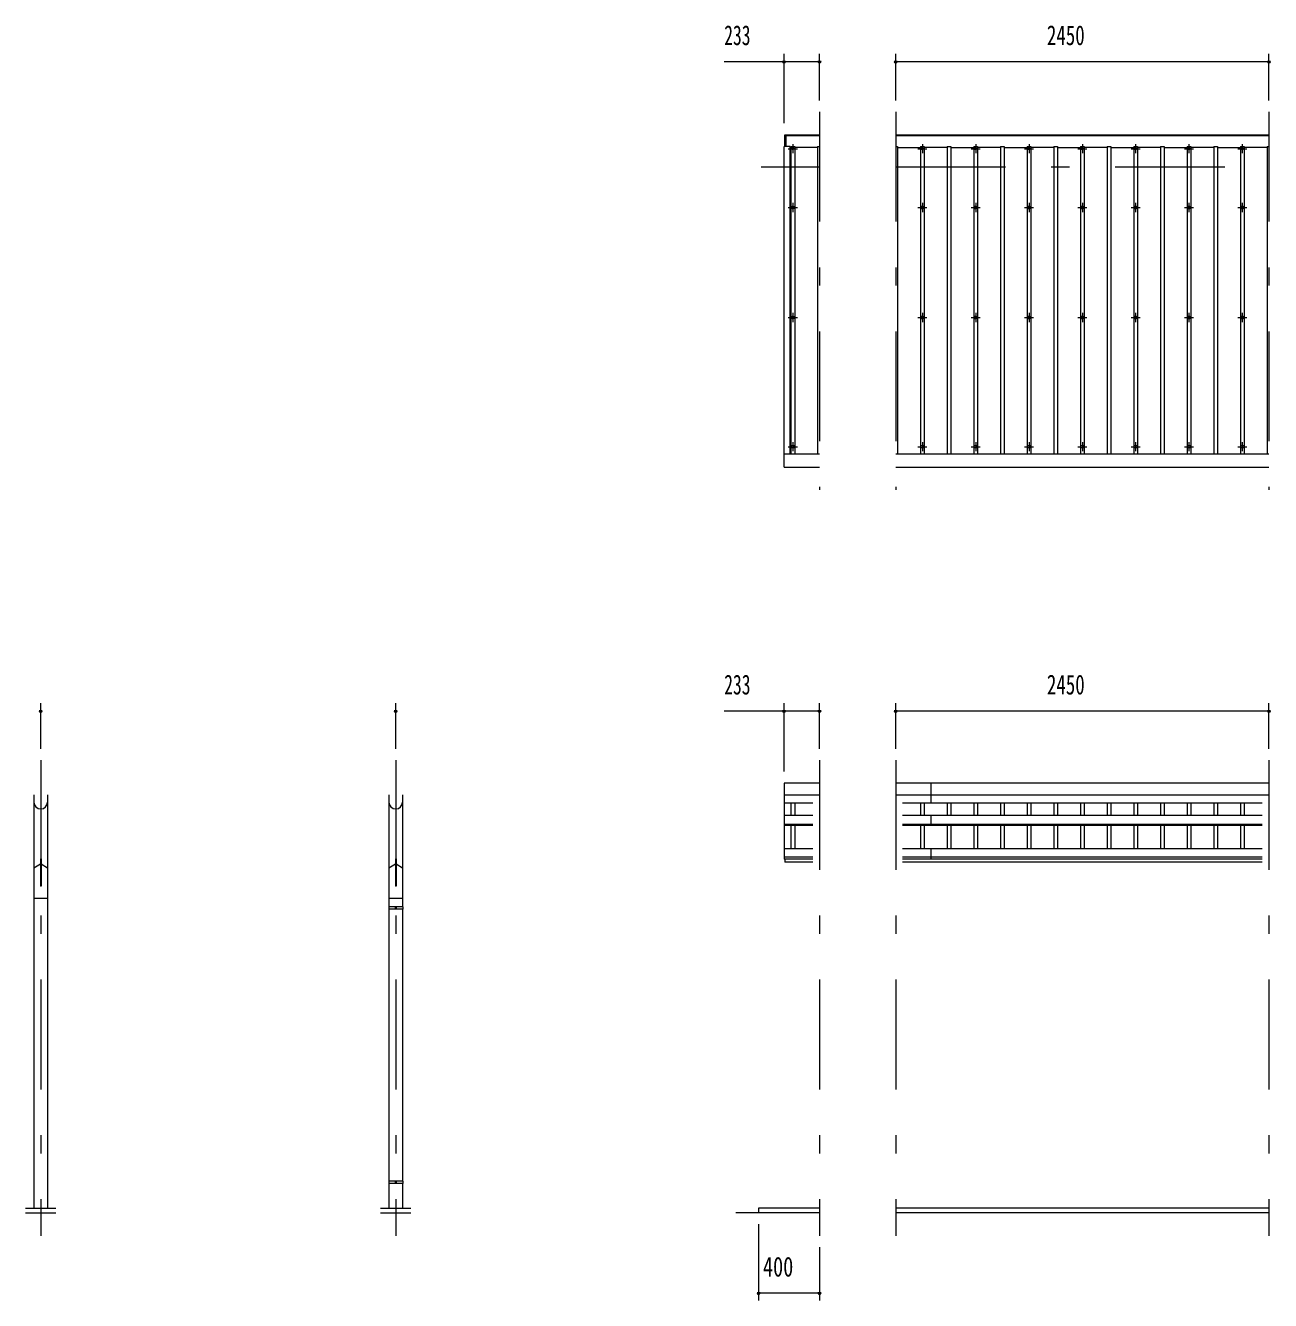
# Model space of a CAD drawing. Units: millimetres, scale not verified. Extents: x -25340 to 25345, y -10500 to 10500.
# Drawn here: x -25143 to -16972, y 1220 to 9584 of the extents above; entities that cross this region are included whole.
import ezdxf
from ezdxf.enums import TextEntityAlignment as Align

# ---------------------------------------------------------------- set-up
doc = ezdxf.new("R2010")
doc.units = ezdxf.units.MM
doc.header["$LTSCALE"] = 60
doc.linetypes.add('USER3', pattern=[24, 12, -5, 2, -5])
for name, color, linetype, lineweight in [('0-2_1-05BOLD', 7, 'Continuous', 18), ('0-3_1-25CENTER', 3, 'USER3', 18), ('0-4_1-45THIN', 4, 'Continuous', 18), ('0-5_1-55DIM', 3, 'Continuous', 18)]:
    doc.layers.add(name, color=color, linetype=linetype, lineweight=lineweight)
doc.styles.add('ＭＳ ゴシック', font='')
doc.styles.get('ＭＳ ゴシック').set_extended_font_data('MS Gothic')

msp = doc.modelspace()

# ---------------------------------------------------------------- linework, layer by layer
at = {"layer": '0-2_1-05BOLD'}
for p, q in [((-20160.19, 8867.67), (-19932.2, 8867.67)), ((-20160.19, 8790.67), (-20160.19, 8867.67)), ((-20150.2, 8790.67), (-20150.2, 8867.67)), ((-19432.2, 8867.67), (-16982.2, 8867.67)), ((-20165.2, 6687.67), (-20165.2, 8790.67)), ((-20125.2, 8790.67), (-20165.2, 8790.67)), ((-20150.2, 8862.67), (-19932.2, 8862.67)), ((-20125.2, 6773.43), (-20125.2, 8790.67)), ((-19432.2, 8862.67), (-16982.2, 8862.67)), ((-20165.2, 6773.43), (-19932.2, 6773.43)), ((-19432.2, 6773.43), (-16982.2, 6773.43)), ((-20165.2, 6687.67), (-19932.2, 6687.67)), ((-19432.2, 6687.67), (-16982.2, 6687.67)), ((-20165.2, 4614.67), (-20165.2, 4115.47)), ((-19932.2, 4614.67), (-20165.2, 4614.67)), ((-16982.2, 4614.67), (-19432.2, 4614.67)), ((-19202.19, 4614.67), (-19202.19, 4482.27)), ((-25087.93, 4537.52), (-25087.93, 1824.67)), ((-24998.83, 4537.52), (-24998.83, 1824.67)), ((-22758.2, 4537.52), (-22758.2, 3802.67)), ((-22669.1, 4537.52), (-22669.1, 3802.67)), ((-20165.2, 4537.52), (-19932.2, 4537.52)), ((-19432.2, 4537.52), (-16982.2, 4537.52)), ((-19976.75, 4482.27), (-20165.2, 4482.27)), ((-17026.74, 4482.27), (-19387.65, 4482.27)), ((-20165.2, 4402.96), (-19976.75, 4402.96)), ((-19387.65, 4402.96), (-17026.74, 4402.96)), ((-19202.19, 4402.96), (-19202.19, 4337.03)), ((-20165.2, 4345.26), (-19976.75, 4345.26)), ((-20165.2, 4337.03), (-19976.75, 4337.03)), ((-19387.65, 4345.26), (-17026.74, 4345.26)), ((-19387.65, 4337.03), (-17026.74, 4337.03)), ((-19976.75, 4182.45), (-20165.2, 4182.45)), ((-17026.74, 4182.45), (-19387.65, 4182.45)), ((-19202.19, 4182.45), (-19202.19, 4115.47)), ((-25045.63, 4117.89), (-25045.63, 3937.25)), ((-25041.13, 4117.89), (-25045.63, 4117.89)), ((-22715.9, 4117.89), (-22715.9, 3937.25)), ((-22711.4, 4117.89), (-22715.9, 4117.89)), ((-19976.75, 4127.34), (-20165.2, 4127.34)), ((-19976.75, 4115.47), (-20165.2, 4115.47)), ((-20160.2, 4115.47), (-20160.2, 4094.67)), ((-17026.74, 4127.34), (-19387.65, 4127.34)), ((-17026.74, 4115.47), (-19387.65, 4115.47)), ((-25087.93, 4057.25), (-25045.63, 4085.19)), ((-25041.13, 4085.19), (-24998.83, 4057.25)), ((-22758.2, 4057.25), (-22715.9, 4085.19)), ((-22711.4, 4085.19), (-22669.1, 4057.25)), ((-19976.75, 4094.67), (-20160.2, 4094.67)), ((-17026.74, 4094.67), (-19387.65, 4094.67)), ((-24998.83, 3856.67), (-25087.93, 3856.67)), ((-22669.1, 3856.67), (-22758.2, 3856.67)), ((-22667.5, 3786.67), (-22759.8, 3786.67)), ((-22758.2, 3786.67), (-22758.2, 2002.67)), ((-22716.7, 3802.67), (-22716.7, 3786.67)), ((-22716.7, 3794.67), (-22710.6, 3794.67)), ((-22710.6, 3802.67), (-22710.6, 3786.67)), ((-22669.1, 3786.67), (-22669.1, 2002.67)), ((-22667.5, 3802.67), (-22667.5, 3786.67)), ((-22759.8, 2002.67), (-22759.8, 1986.67)), ((-22667.5, 2002.67), (-22759.8, 2002.67)), ((-22667.5, 1986.67), (-22759.8, 1986.67)), ((-22758.2, 1986.67), (-22758.2, 1824.67)), ((-22716.7, 2002.67), (-22716.7, 1986.67)), ((-22716.7, 1994.67), (-22710.6, 1994.67)), ((-22710.6, 2002.67), (-22710.6, 1986.67)), ((-22669.1, 1986.67), (-22669.1, 1824.67)), ((-22667.5, 2002.67), (-22667.5, 1986.67)), ((-25143.38, 1824.67), (-24943.38, 1824.67)), ((-25143.38, 1794.67), (-24943.38, 1794.67)), ((-22813.65, 1824.67), (-22613.65, 1824.67)), ((-22813.65, 1794.67), (-22613.65, 1794.67)), ((-19932.2, 1794.67), (-20482.2, 1794.67)), ((-16982.2, 1824.67), (-19432.2, 1824.67)), ((-16982.2, 1794.67), (-19432.2, 1794.67))]:
    msp.add_line(p, q, dxfattribs=at)
for points in [[(-25041.13, 4117.89), (-25041.13, 3937.25), (-25045.63, 3937.25)], [(-22711.4, 4117.89), (-22711.4, 3937.25), (-22715.9, 3937.25)], [(-22667.5, 3802.67), (-22759.8, 3802.67), (-22759.8, 3786.67)], [(-19932.2, 1824.67), (-20332.2, 1824.67), (-20332.2, 1794.67)]]:
    msp.add_lwpolyline(points, dxfattribs=at)
for centre in [(-20107.2, 8390.17), (-19257.2, 8390.17), (-18907.2, 8390.17), (-18557.2, 8390.17), (-18207.2, 8390.17), (-17857.2, 8390.17), (-17507.2, 8390.17), (-17157.2, 8390.17), (-20107.2, 7668.51), (-19257.2, 7668.51), (-18907.2, 7668.51), (-18557.2, 7668.51), (-18207.2, 7668.51), (-17857.2, 7668.51), (-17507.2, 7668.51), (-17157.2, 7668.51), (-20107.2, 6820.85), (-19257.2, 6820.85), (-18907.2, 6820.85), (-18557.2, 6820.85), (-18207.2, 6820.85), (-17857.2, 6820.85), (-17507.2, 6820.85), (-17157.2, 6820.85)]:
    msp.add_circle(centre, 10, dxfattribs=at)
for centre, radius, start, end in [((-20107.2, 8765.7), 14.5, 46.39838, 133.60162), ((-20107.2, 8786.71), 14.5, 226.3961, 313.6039), ((-19257.2, 8765.7), 14.5, 46.39838, 133.60162), ((-19257.2, 8786.71), 14.5, 226.3961, 313.6039), ((-18907.2, 8765.7), 14.5, 46.39838, 133.60162), ((-18907.2, 8786.71), 14.5, 226.3961, 313.6039), ((-18557.2, 8765.7), 14.5, 46.39838, 133.60162), ((-18557.2, 8786.71), 14.5, 226.3961, 313.6039), ((-18207.2, 8765.7), 14.5, 46.39838, 133.60162), ((-18207.2, 8786.71), 14.5, 226.3961, 313.6039), ((-17857.2, 8765.7), 14.5, 46.39838, 133.60162), ((-17857.2, 8786.71), 14.5, 226.3961, 313.6039), ((-17507.2, 8765.7), 14.5, 46.39838, 133.60162), ((-17507.2, 8786.71), 14.5, 226.3961, 313.6039), ((-17157.2, 8765.7), 14.5, 46.39838, 133.60162), ((-17157.2, 8786.71), 14.5, 226.3961, 313.6039), ((-25043.38, 4489.22), 44.55, 180, 0), ((-22713.65, 4489.22), 44.55, 180, 0)]:
    msp.add_arc(centre, radius, start, end, dxfattribs=at)
at = {"layer": '0-3_1-25CENTER'}
for p, q in [((-19932.2, 9017.67), (-19932.2, 6537.67)), ((-19432.2, 9017.67), (-19432.2, 6537.67)), ((-16982.2, 9017.67), (-16982.2, 6537.67)), ((-20107.2, 8806.2), (-20107.2, 8746.2)), ((-19257.2, 8806.2), (-19257.2, 8746.2)), ((-18907.2, 8806.2), (-18907.2, 8746.2)), ((-18557.2, 8806.2), (-18557.2, 8746.2)), ((-18207.2, 8806.2), (-18207.2, 8746.2)), ((-17857.2, 8806.2), (-17857.2, 8746.2)), ((-17507.2, 8806.2), (-17507.2, 8746.2)), ((-17157.2, 8806.2), (-17157.2, 8746.2)), ((-20137.19, 8776.2), (-20077.19, 8776.2)), ((-19287.2, 8776.2), (-19227.2, 8776.2)), ((-18937.2, 8776.2), (-18877.2, 8776.2)), ((-18587.2, 8776.2), (-18527.2, 8776.2)), ((-18237.2, 8776.2), (-18177.2, 8776.2)), ((-17887.2, 8776.2), (-17827.19, 8776.2)), ((-17537.19, 8776.2), (-17477.2, 8776.2)), ((-17187.2, 8776.2), (-17127.2, 8776.2)), ((-20315.19, 8657.67), (-19932.2, 8657.67)), ((-19432.2, 8657.67), (-16982.2, 8657.67)), ((-20137.19, 8390.17), (-20077.19, 8390.17)), ((-20107.2, 8420.17), (-20107.2, 8360.17)), ((-19287.2, 8390.17), (-19227.2, 8390.17)), ((-19257.2, 8420.17), (-19257.2, 8360.17)), ((-18937.2, 8390.17), (-18877.2, 8390.17)), ((-18907.2, 8420.17), (-18907.2, 8360.17)), ((-18587.19, 8390.17), (-18527.19, 8390.17)), ((-18557.2, 8420.17), (-18557.2, 8360.17)), ((-18237.19, 8390.17), (-18177.2, 8390.17)), ((-18207.2, 8420.17), (-18207.2, 8360.17)), ((-17887.19, 8390.17), (-17827.19, 8390.17)), ((-17857.2, 8420.17), (-17857.2, 8360.17)), ((-17537.19, 8390.17), (-17477.19, 8390.17)), ((-17507.2, 8420.17), (-17507.2, 8360.17)), ((-17187.19, 8390.17), (-17127.19, 8390.17)), ((-17157.2, 8420.17), (-17157.2, 8360.17)), ((-20107.2, 7698.51), (-20107.2, 7638.51)), ((-19257.2, 7698.51), (-19257.2, 7638.51)), ((-18907.2, 7698.51), (-18907.2, 7638.51)), ((-18557.2, 7698.51), (-18557.2, 7638.51)), ((-18207.2, 7698.51), (-18207.2, 7638.51)), ((-17857.2, 7698.51), (-17857.2, 7638.51)), ((-17507.2, 7698.51), (-17507.2, 7638.51)), ((-17157.2, 7698.51), (-17157.2, 7638.51)), ((-20137.19, 7668.51), (-20077.19, 7668.51)), ((-19287.2, 7668.51), (-19227.2, 7668.51)), ((-18937.2, 7668.51), (-18877.2, 7668.51)), ((-18587.19, 7668.51), (-18527.19, 7668.51)), ((-18237.19, 7668.51), (-18177.2, 7668.51)), ((-17887.19, 7668.51), (-17827.19, 7668.51)), ((-17537.19, 7668.51), (-17477.19, 7668.51)), ((-17187.19, 7668.51), (-17127.19, 7668.51)), ((-20137.19, 6820.85), (-20077.19, 6820.85)), ((-20107.2, 6850.85), (-20107.2, 6790.85)), ((-19287.2, 6820.85), (-19227.2, 6820.85)), ((-19257.2, 6850.85), (-19257.2, 6790.85)), ((-18937.2, 6820.85), (-18877.2, 6820.85)), ((-18907.2, 6850.85), (-18907.2, 6790.85)), ((-18587.19, 6820.85), (-18527.19, 6820.85)), ((-18557.2, 6850.85), (-18557.2, 6790.85)), ((-18237.19, 6820.85), (-18177.2, 6820.85)), ((-18207.2, 6850.85), (-18207.2, 6790.85)), ((-17887.19, 6820.85), (-17827.19, 6820.85)), ((-17857.2, 6850.85), (-17857.2, 6790.85)), ((-17537.19, 6820.85), (-17477.19, 6820.85)), ((-17507.2, 6850.85), (-17507.2, 6790.85)), ((-17187.19, 6820.85), (-17127.19, 6820.85)), ((-17157.2, 6850.85), (-17157.2, 6790.85)), ((-25043.38, 4764.67), (-25043.38, 1644.67)), ((-22713.65, 4764.67), (-22713.65, 1644.67)), ((-19932.2, 4764.67), (-19932.2, 1644.67)), ((-19432.2, 4764.67), (-19432.2, 1644.67)), ((-16982.2, 4764.67), (-16982.2, 1644.67))]:
    msp.add_line(p, q, dxfattribs=at)
at = {"layer": '0-4_1-45THIN'}
for p, q in [((-20125.2, 8784.63), (-20119.7, 8784.63)), ((-20119.7, 8790.67), (-20119.7, 6773.43)), ((-20119.7, 8790.67), (-20094.7, 8790.67)), ((-20094.7, 8790.67), (-20094.7, 6773.43)), ((-19944.7, 8784.63), (-20094.7, 8784.63)), ((-19944.7, 8790.67), (-19944.7, 6773.43)), ((-19944.7, 8790.67), (-19932.2, 8790.67)), ((-19419.7, 8784.63), (-19269.7, 8784.63)), ((-19269.7, 8790.67), (-19269.7, 6773.43)), ((-19269.7, 8790.67), (-19244.7, 8790.67)), ((-19244.7, 8790.67), (-19244.7, 6773.43)), ((-19094.7, 8784.63), (-19244.7, 8784.63)), ((-19094.7, 8790.67), (-19094.7, 6773.43)), ((-19094.7, 8790.67), (-19069.7, 8790.67)), ((-19069.7, 8790.67), (-19069.7, 6773.43)), ((-19069.7, 8784.63), (-18919.7, 8784.63)), ((-18919.7, 8790.67), (-18894.7, 8790.67)), ((-18919.7, 8790.67), (-18919.7, 6773.43)), ((-18894.7, 8790.67), (-18894.7, 6773.43)), ((-18744.7, 8784.63), (-18894.7, 8784.63)), ((-18744.7, 8790.67), (-18744.7, 6773.43)), ((-18744.7, 8790.67), (-18719.7, 8790.67)), ((-18719.7, 8790.67), (-18719.7, 6773.43)), ((-18719.7, 8784.63), (-18569.7, 8784.63)), ((-18569.7, 8790.67), (-18544.7, 8790.67)), ((-18569.7, 8790.67), (-18569.7, 6773.43)), ((-18544.7, 8790.67), (-18544.7, 6773.43)), ((-18394.7, 8784.63), (-18544.7, 8784.63)), ((-18394.7, 8790.67), (-18369.7, 8790.67)), ((-18394.7, 8790.67), (-18394.7, 6773.43)), ((-18369.7, 8790.67), (-18369.7, 6773.43)), ((-18369.7, 8784.63), (-18219.7, 8784.63)), ((-18219.7, 8790.67), (-18194.7, 8790.67)), ((-18219.7, 8790.67), (-18219.7, 6773.43)), ((-18194.7, 8790.67), (-18194.7, 6773.43)), ((-18044.7, 8784.63), (-18194.7, 8784.63)), ((-18044.7, 8790.67), (-18044.7, 6773.43)), ((-18044.7, 8790.67), (-18019.7, 8790.67)), ((-18019.7, 8790.67), (-18019.7, 6773.43)), ((-18019.7, 8784.63), (-17869.7, 8784.63)), ((-17869.7, 8790.67), (-17844.7, 8790.67)), ((-17869.7, 8790.67), (-17869.7, 6773.43)), ((-17844.7, 8790.67), (-17844.7, 6773.43)), ((-17694.7, 8784.63), (-17844.7, 8784.63)), ((-17694.7, 8790.67), (-17669.7, 8790.67)), ((-17694.7, 8790.67), (-17694.7, 6773.43)), ((-17669.7, 8790.67), (-17669.7, 6773.43)), ((-17669.7, 8784.63), (-17519.7, 8784.63)), ((-17519.7, 8790.67), (-17519.69, 6773.43)), ((-17519.7, 8790.67), (-17494.7, 8790.67)), ((-17494.7, 8790.67), (-17494.7, 6773.43)), ((-17344.7, 8784.63), (-17494.7, 8784.63)), ((-17344.7, 8790.67), (-17319.7, 8790.67)), ((-17344.7, 8790.67), (-17344.7, 6773.43)), ((-17319.7, 8790.67), (-17319.7, 6773.43)), ((-17319.7, 8784.63), (-17169.7, 8784.63)), ((-17169.7, 8790.67), (-17144.7, 8790.67)), ((-17169.7, 8790.67), (-17169.7, 6773.43)), ((-17144.7, 8790.67), (-17144.69, 6773.43)), ((-16994.7, 8784.63), (-17144.7, 8784.63)), ((-16994.7, 8790.67), (-16994.7, 6773.43)), ((-16994.7, 8790.67), (-16982.2, 8790.67)), ((-20119.7, 4482.27), (-20119.7, 4402.96)), ((-20094.7, 4482.27), (-20094.7, 4402.96)), ((-19269.69, 4482.27), (-19269.69, 4402.96)), ((-19244.69, 4482.27), (-19244.69, 4402.96)), ((-19094.69, 4482.27), (-19094.69, 4402.96)), ((-19069.69, 4482.27), (-19069.69, 4402.96)), ((-18919.69, 4482.27), (-18919.69, 4402.96)), ((-18894.69, 4482.27), (-18894.69, 4402.96)), ((-18744.69, 4482.27), (-18744.69, 4402.96)), ((-18719.69, 4482.27), (-18719.69, 4402.96)), ((-18569.7, 4482.27), (-18569.7, 4402.96)), ((-18544.69, 4482.27), (-18544.69, 4402.96)), ((-18394.69, 4482.27), (-18394.69, 4402.96)), ((-18369.69, 4482.27), (-18369.69, 4402.96)), ((-18219.69, 4482.27), (-18219.69, 4402.96)), ((-18194.69, 4482.27), (-18194.69, 4402.96)), ((-18044.7, 4482.27), (-18044.7, 4402.96)), ((-18019.69, 4482.27), (-18019.69, 4402.96)), ((-17869.7, 4482.27), (-17869.7, 4402.96)), ((-17844.69, 4482.27), (-17844.69, 4402.96)), ((-17694.7, 4482.27), (-17694.7, 4402.96)), ((-17669.69, 4482.27), (-17669.69, 4402.96)), ((-17519.69, 4482.27), (-17519.69, 4402.96)), ((-17494.69, 4482.27), (-17494.69, 4402.96)), ((-17344.69, 4482.27), (-17344.69, 4402.96)), ((-17319.69, 4482.27), (-17319.69, 4402.96)), ((-17169.69, 4482.27), (-17169.69, 4402.96)), ((-17144.69, 4482.27), (-17144.69, 4402.96)), ((-20119.7, 4337.03), (-20119.7, 4182.45)), ((-20094.7, 4337.03), (-20094.7, 4182.45)), ((-19269.69, 4337.03), (-19269.69, 4182.45)), ((-19244.69, 4337.03), (-19244.69, 4182.45)), ((-19094.69, 4337.03), (-19094.69, 4182.45)), ((-19069.69, 4337.03), (-19069.69, 4182.45)), ((-18919.69, 4337.03), (-18919.69, 4182.45)), ((-18894.69, 4337.03), (-18894.69, 4182.45)), ((-18744.69, 4337.03), (-18744.69, 4182.45)), ((-18719.69, 4337.03), (-18719.69, 4182.45)), ((-18569.7, 4337.03), (-18569.7, 4182.45)), ((-18544.69, 4337.03), (-18544.69, 4182.45)), ((-18394.69, 4337.03), (-18394.69, 4182.45)), ((-18369.69, 4337.03), (-18369.69, 4182.45)), ((-18219.69, 4337.03), (-18219.69, 4182.45)), ((-18194.69, 4337.03), (-18194.69, 4182.45)), ((-18044.7, 4337.03), (-18044.7, 4182.45)), ((-18019.69, 4337.03), (-18019.69, 4182.45)), ((-17869.7, 4337.03), (-17869.7, 4182.45)), ((-17844.69, 4337.03), (-17844.69, 4182.45)), ((-17694.7, 4337.03), (-17694.7, 4182.45)), ((-17669.69, 4337.03), (-17669.69, 4182.45)), ((-17519.69, 4337.03), (-17519.69, 4182.45)), ((-17494.69, 4337.03), (-17494.69, 4182.45)), ((-17344.69, 4337.03), (-17344.69, 4182.45)), ((-17319.69, 4337.03), (-17319.69, 4182.45)), ((-17169.69, 4337.03), (-17169.69, 4182.45)), ((-17144.69, 4337.03), (-17144.69, 4182.45))]:
    msp.add_line(p, q, dxfattribs=at)
msp.add_lwpolyline([(-19432.2, 8790.67), (-19419.7, 8790.67), (-19419.7, 6773.43)], dxfattribs=at)
at = {"layer": '0-5_1-55DIM'}
for p, q in [((-20165.2, 8942.68), (-20165.2, 9398.67)), ((-19932.2, 9092.68), (-19932.2, 9398.67)), ((-19432.2, 9092.68), (-19432.2, 9398.67)), ((-16982.2, 9092.68), (-16982.2, 9398.67)), ((-20557.7, 9348.67), (-19932.2, 9348.67)), ((-20155.2, 9348.67), (-20175.2, 9348.67)), ((-19922.2, 9348.67), (-19942.2, 9348.67)), ((-19422.2, 9348.67), (-19442.2, 9348.67)), ((-19432.2, 9348.67), (-16982.2, 9348.67)), ((-16972.2, 9348.67), (-16992.2, 9348.67)), ((-25043.38, 4839.67), (-25043.38, 5138.67)), ((-22713.65, 4839.67), (-22713.65, 5138.67)), ((-20165.2, 4689.67), (-20165.2, 5138.67)), ((-19932.2, 4839.67), (-19932.2, 5138.67)), ((-19432.2, 4839.67), (-19432.2, 5138.67)), ((-16982.2, 4839.67), (-16982.2, 5138.67)), ((-25033.38, 5088.67), (-25053.38, 5088.67)), ((-22703.65, 5088.67), (-22723.65, 5088.67)), ((-20557.7, 5088.67), (-19932.2, 5088.67)), ((-20155.2, 5088.67), (-20175.2, 5088.67)), ((-19922.2, 5088.67), (-19942.2, 5088.67)), ((-19422.2, 5088.67), (-19442.2, 5088.67)), ((-19432.2, 5088.67), (-16982.2, 5088.67)), ((-16972.2, 5088.67), (-16992.2, 5088.67)), ((-20332.2, 1719.67), (-20332.2, 1219.67)), ((-19932.2, 1569.67), (-19932.2, 1219.67)), ((-20322.2, 1269.67), (-20342.2, 1269.67)), ((-20332.2, 1269.67), (-19932.2, 1269.67)), ((-19922.2, 1269.67), (-19942.2, 1269.67))]:
    msp.add_line(p, q, dxfattribs=at)
for centre in [(-20165.2, 9348.67), (-19932.2, 9348.67), (-19432.2, 9348.67), (-16982.2, 9348.67), (-25043.38, 5088.67), (-22713.65, 5088.67), (-20165.2, 5088.67), (-19932.2, 5088.67), (-19432.2, 5088.67), (-16982.2, 5088.67), (-20332.2, 1269.67), (-19932.2, 1269.67)]:
    msp.add_arc(centre, 10, 180, 0, dxfattribs=at)

# ---------------------------------------------------------------- texts
at = {"layer": '0-5_1-55DIM', "color": 7, "style": 'ＭＳ ゴシック'}
for s, width, p in [('233', 0.65, (-20557.7, 9416.43)), ('2450', 0.7, (-18439.7, 9416.43)), ('233', 0.65, (-20557.7, 5156.43)), ('2450', 0.7, (-18439.7, 5156.43)), ('400', 0.75, (-20303.45, 1337.43))]:
    msp.add_text(s, height=130.2, dxfattribs=dict(at, width=width)).set_placement(p, align=Align.BOTTOM_LEFT)

doc.saveas('drawing.dxf')
